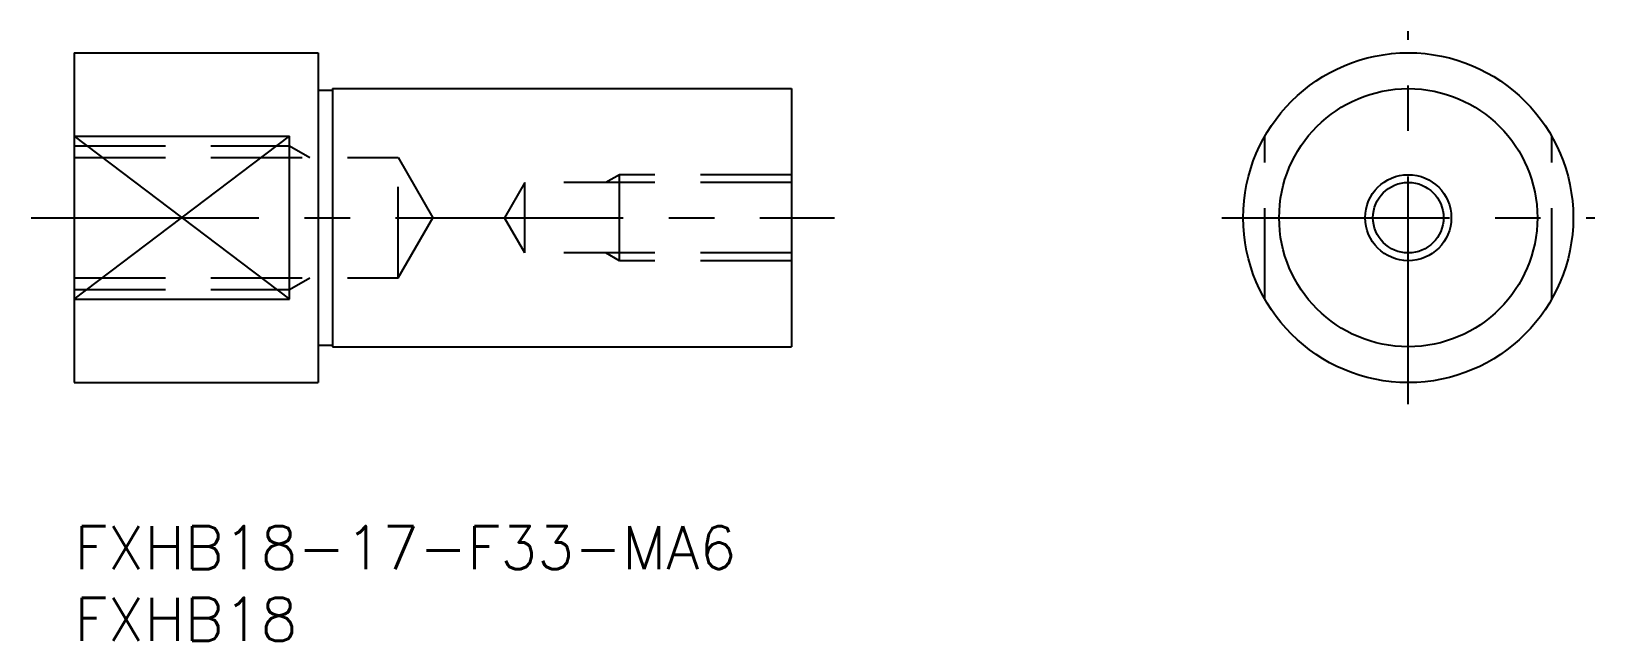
# Model space of a CAD drawing. Extents: x -3 to 106, y -8 to 35.
import ezdxf

# ---------------------------------------------------------------- set-up
doc = ezdxf.new("R2010")
doc.units = 0
doc.header["$LTSCALE"] = 0.5
doc.linetypes.add('CENTER', pattern=[50.8, 31.75, -6.35, 6.35, -6.35])
doc.linetypes.add('DASHED', pattern=[19.05, 12.7, -6.35])
for name, color, linetype in [('MSM_CENTER', 1, 'CENTER'), ('MSM_CONTINUOUS', 7, 'CONTINUOUS'), ('MSM_DASHED', 4, 'DASHED'), ('MSM_NARROW', 5, 'CONTINUOUS'), ('MSM_PART_NUMBER', 7, 'CONTINUOUS')]:
    doc.layers.add(name, color=color, linetype=linetype)
doc.styles.get("Standard").update_dxf_attribs({"font": 'txt.shx', "height": 3, "bigfont": 'bigfont.shx'})

msp = doc.modelspace()

# ---------------------------------------------------------------- linework, layer by layer
at = {"layer": 'MSM_CENTER'}
for p, q in [((93, 8.5), (93, 34.5)), ((-3, 21.5), (53, 21.5)), ((80, 21.5), (106, 21.5))]:
    msp.add_line(p, q, dxfattribs=at)
at = {"layer": 'MSM_CONTINUOUS'}
for p, q in [((0, 33), (0, 10)), ((0, 33), (17, 33)), ((17, 33), (17, 10)), ((17, 30.4), (18, 30.4)), ((18, 30.5), (50, 30.5)), ((18, 30.5), (18, 12.5)), ((50, 30.5), (50, 12.5)), ((0, 27.18), (15, 27.18)), ((15, 15.82), (15, 27.18)), ((0, 15.82), (15, 15.82)), ((17, 12.6), (18, 12.6)), ((18, 12.5), (50, 12.5)), ((0, 10), (17, 10))]:
    msp.add_line(p, q, dxfattribs=at)
for radius in [11.5, 9, 2.46]:
    msp.add_circle((93, 21.5), radius, dxfattribs=at)
at = {"layer": 'MSM_DASHED'}
for p, q in [((0, 26.5), (15, 26.5)), ((15, 26.5), (16.41, 25.69)), ((83, 15.82), (83, 27.18)), ((103, 15.82), (103, 27.18)), ((0, 25.69), (22.58, 25.69)), ((22.58, 17.31), (22.58, 25.69)), ((22.58, 25.69), (25, 21.5)), ((38, 24.5), (37.06, 23.96)), ((38, 18.5), (38, 24.5)), ((50, 24.5), (38, 24.5)), ((31.42, 23.96), (30, 21.5)), ((50, 23.96), (31.42, 23.96)), ((31.42, 19.04), (31.42, 23.96)), ((22.58, 17.31), (25, 21.5)), ((31.42, 19.04), (30, 21.5)), ((50, 19.04), (31.42, 19.04)), ((38, 18.5), (37.06, 19.04)), ((50, 18.5), (38, 18.5)), ((0, 17.31), (22.58, 17.31)), ((0, 16.5), (15, 16.5)), ((15, 16.5), (16.41, 17.31))]:
    msp.add_line(p, q, dxfattribs=at)
at = {"layer": 'MSM_NARROW'}
for p, q in [((0, 15.82), (15, 27.18)), ((0, 27.18), (15, 15.82))]:
    msp.add_line(p, q, dxfattribs=at)
msp.add_circle((93, 21.5), 3, dxfattribs=at)

# ---------------------------------------------------------------- texts
at = {"layer": 'MSM_PART_NUMBER'}
for s, p in [('FXHB18-17-F33-MA6', (0, -3)), ('FXHB18', (0, -8))]:
    msp.add_text(s, height=3, dxfattribs=at).set_placement(p)

doc.saveas('drawing.dxf')
